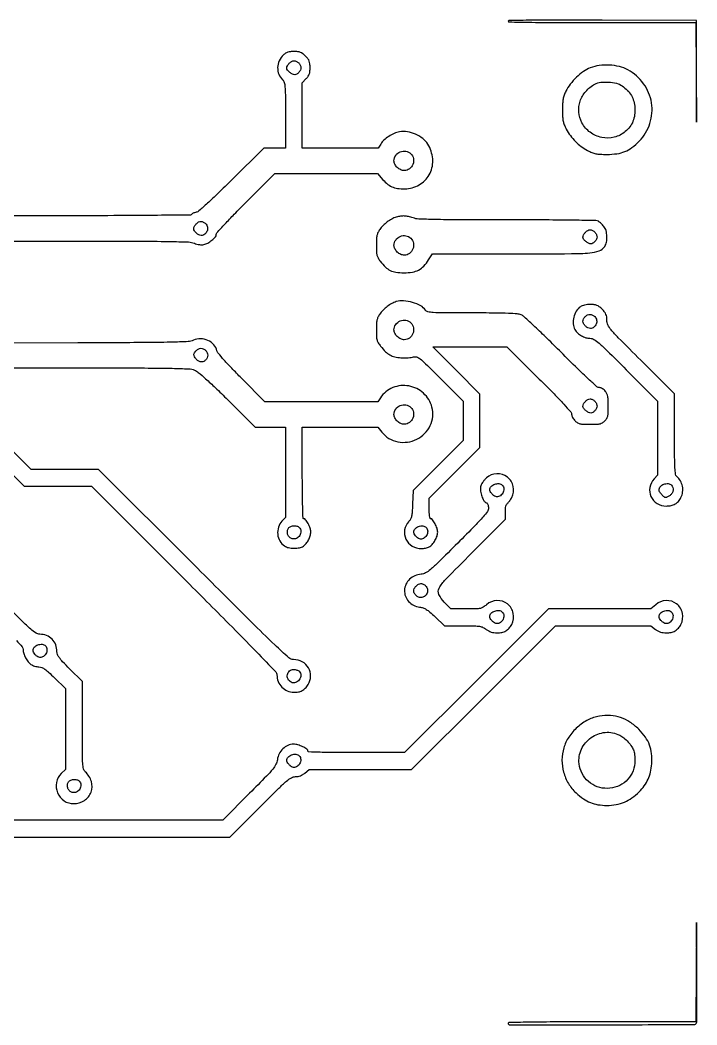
# Model space of a CAD drawing. Extents: x 30 to 1363, y 34 to 747.
# Drawn here: x 883 to 1363, y 34 to 747 of the extents above; entities that cross this region are included whole.
import ezdxf

# ---------------------------------------------------------------- set-up
doc = ezdxf.new("R2010")
doc.units = 0

msp = doc.modelspace()

# ---------------------------------------------------------------- linework, layer by layer
for points in [[(1229, 746.007088, 0.409267), (1229.484152, 745.514674, 0.000443), (1245.754821, 745.253787, 0.002794), (1266.22444, 745.058114, 0.000993), (1295.487207, 745), (1361.974415, 745), (1362.256868, 709.75), (1362.539321, 674.5), (1362.51966, 710.5), (1362.5, 746.5), (1295.75, 746.757088, 0.00098), (1266.278627, 746.812827, 0.002792), (1245.756237, 746.69683, 0.000447), (1229.486014, 746.499473, 0.410404)], [(1080.428571, 716.428571, -0.05083), (1081.030083, 715.690527, -0.038141), (1081.538393, 714.773214, -0.039005), (1081.886274, 713.825464, -0.068562), (1082, 713, -0.11496), (1081.62537, 711.39214, -0.064599), (1080.509311, 709.713861, -0.066082), (1079.049201, 708.425592, -0.14883), (1077.651078, 708, -0.123849), (1075.993274, 708.417031, -0.050995), (1074.06094, 709.724282, -0.050878), (1072.482218, 711.34447, -0.169282), (1072, 712.727963, -0.126001), (1072.43599, 714.4306, -0.066557), (1073.736826, 716.19878, -0.066985), (1075.441883, 717.549136, -0.134822), (1077.083559, 718, -0.071086), (1077.876795, 717.886651, -0.038848), (1078.79776, 717.538393, -0.037788), (1079.696589, 717.030038, -0.048823)], [(1287.214484, 712.924398, 0.059365), (1282.372514, 710.30899, 0.037437), (1277.405983, 706.220932, 0.036951), (1273.009839, 701.342144, 0.050555), (1269.878229, 696.33061, 0.029153), (1268.66903, 693.46418, 0.041369), (1267.962784, 690.790154, 0.032856), (1267.611991, 687.609289, 0.011451), (1267.514029, 683, 0.011117), (1267.627717, 678.240682, 0.036883), (1268.001909, 675.133394, 0.046367), (1268.774831, 672.507349, 0.02643), (1270.160483, 669.5, 0.036906), (1273.076007, 664.832979, 0.037513), (1276.631597, 660.672451, 0.037781), (1280.742774, 657.116413, 0.038643), (1285.312571, 654.249168, 0.024736), (1288.435541, 652.803129, 0.046943), (1291.088218, 652.010493, 0.037887), (1294.195442, 651.633285, 0.011142), (1299, 651.523797, 0.034264), (1306.162365, 652.01159, 0.063329), (1311.786517, 653.525757, 0.064803), (1316.767567, 656.370476, 0.037573), (1321.941673, 660.940117, 0.115653), (1329.527397, 673.538971, 0.118369), (1330.635483, 688.084404, 0.117244), (1325.009813, 701.653273, 0.111942), (1313.800788, 711.511908, 0.065094), (1307.845853, 713.810837, 0.046369), (1300.762582, 714.850598, 0.046086), (1293.552253, 714.569044, 0.061458)], [(1309.774673, 700.160447, -0.042337), (1313.683386, 696.845405, -0.064556), (1316.385732, 693.318843, -0.066681), (1318.042506, 689.308207, -0.048786), (1318.816075, 684.547551, -0.047577), (1318.656267, 679.474864, -0.063729), (1317.501504, 675.0242, -0.066102), (1315.307687, 671.131084, -0.05659), (1312.069254, 667.711727, -0.115242), (1304.232691, 663.730675, -0.110302), (1295.309801, 663.54462, -0.109667), (1287.115407, 667.177773, -0.11279), (1281.326773, 673.907284, -0.09935), (1279.082321, 681.492283, -0.103306), (1279.9874, 689.243868, -0.100117), (1283.969635, 696.171907, -0.08775), (1290.5, 701.393535, -0.097141), (1294.593911, 702.685841, -0.044023), (1300.237393, 702.821888, -0.044014), (1305.830712, 701.965904, -0.095021)], [(1160, 652, -0.153375), (1161.825874, 648.501537, -0.138092), (1161.425734, 644.423523, -0.140841), (1158.971931, 641.209728, -0.161086), (1155.314451, 640, -0.111221), (1152.760089, 640.575312, -0.080009), (1150.343584, 642.238268, -0.081212), (1148.602488, 644.546191, -0.121655), (1148, 646.985753, -0.155192), (1149.202576, 650.766907, -0.140702), (1152.410343, 653.336436, -0.141128), (1156.484725, 653.808708, -0.156354)], [(1149.648464, 606.973376, 0.050714), (1146.438027, 605.644098, 0.037499), (1143.197387, 603.572147, 0.036976), (1140.248763, 600.997754, 0.044631), (1137.909824, 598.163446, 0.039543), (1136.656419, 595.982865, 0.057594), (1135.943656, 593.885419, 0.041649), (1135.597235, 591.220535, 0.011505), (1135.5, 586.995427, 0.010759), (1135.595338, 582.565151, 0.049151), (1135.957491, 580.018417, 0.06864), (1136.749222, 578.016113, 0.034512), (1138.247709, 575.741883, 0.035623), (1141.93671, 571.559661, 0.080491), (1145.373271, 569.126314, 0.079683), (1149.424754, 567.888746, 0.034371), (1155.073269, 567.5, 0.04019), (1161.045134, 567.980794, 0.081273), (1165.507116, 569.473639, 0.084451), (1169.152324, 572.265249, 0.046297), (1172.593558, 576.734081), (1175.29002, 581), (1232.69467, 581, 0.001005), (1273.984681, 581.082966, 0.019098), (1286.876897, 581.62747, 0.070022), (1293.409378, 583.089748, 0.151071), (1297.439296, 586.216795, 0.10756), (1298.696509, 589.217823, 0.054784), (1298.996025, 593.315719, 0.054652), (1298.396509, 597.401499, 0.103272), (1296.922448, 600.371462, 0.022229), (1295.987061, 601.457592, 0.018076), (1294.894275, 602.536981, 0.018445), (1293.813407, 603.458892, 0.044508), (1292.935443, 604.03455, 0.11861), (1291.078346, 604.519203, 0.000918), (1275.457539, 604.789871, 0.002841), (1255.63283, 604.984288, 0.001111), (1228.262995, 605.036338, -0.000771), (1194.192065, 605.077925, -0.004656), (1176.513217, 605.29137, -0.00602), (1165.552974, 605.657841, -0.075609), (1161.5, 606.464216, 0.029756), (1158.302471, 607.410849, 0.046383), (1155.457872, 607.799062, 0.048166), (1152.669723, 607.650252, 0.035425)], [(1014.428571, 602.428571, -0.152214), (1015.713273, 599.980583, -0.136093), (1015.456517, 597.114412, -0.140429), (1013.776564, 594.852873, -0.164681), (1011.257312, 594, -0.12584), (1009.617927, 594.419238, -0.060561), (1007.842419, 595.691353, -0.061122), (1006.452146, 597.321891, -0.14703), (1006, 598.826247, -0.130232), (1006.437437, 600.47721, -0.064738), (1007.752339, 602.216571, -0.064913), (1009.461446, 603.555515, -0.134529), (1011.083559, 604, -0.071086), (1011.876795, 603.886651, -0.038848), (1012.79776, 603.538393, -0.037788), (1013.696589, 603.030038, -0.048823)], [(1160, 592, -0.153375), (1161.825874, 588.501537, -0.138092), (1161.425734, 584.423523, -0.140841), (1158.971931, 581.209728, -0.161086), (1155.314451, 580, -0.111221), (1152.760089, 580.575312, -0.080009), (1150.343584, 582.238268, -0.081212), (1148.602488, 584.546191, -0.121655), (1148, 586.985753, -0.155192), (1149.202576, 590.766907, -0.140702), (1152.410343, 593.336436, -0.141128), (1156.484725, 593.808708, -0.156354)], [(1290.428571, 596.428571, -0.05083), (1291.030083, 595.690527, -0.038141), (1291.538393, 594.773214, -0.039005), (1291.886274, 593.825464, -0.068562), (1292, 593, -0.11496), (1291.62537, 591.39214, -0.064599), (1290.509311, 589.713861, -0.066082), (1289.049201, 588.425592, -0.14883), (1287.651078, 588, -0.123849), (1285.993274, 588.417031, -0.050995), (1284.06094, 589.724282, -0.050878), (1282.482218, 591.34447, -0.169282), (1282, 592.727963, -0.126001), (1282.43599, 594.4306, -0.066557), (1283.736826, 596.19878, -0.066985), (1285.441883, 597.549136, -0.134822), (1287.083559, 598, -0.071086), (1287.876795, 597.886651, -0.038848), (1288.79776, 597.538393, -0.037788), (1289.696589, 597.030038, -0.048823)], [(1149.648464, 547.024659, 0.04805), (1146.405831, 545.639674, 0.036748), (1143.163779, 543.547177, 0.036432), (1140.230408, 540.977283, 0.044476), (1137.909824, 538.163446, 0.039679), (1136.653942, 535.977183, 0.057823), (1135.941668, 533.874288, 0.041518), (1135.596453, 531.193684, 0.011273), (1135.5, 526.91609, 0.010182), (1135.594344, 522.283556, 0.0548), (1135.971074, 519.794507, 0.075626), (1136.829261, 517.823603, 0.029707), (1138.557885, 515.407524, 0.02713), (1142.063879, 511.5265, 0.06585), (1145.13017, 509.193714, 0.072663), (1148.50583, 507.869693, 0.039147), (1152.933429, 507.198434, 0.018008), (1155.429173, 507.108058, 0.016501), (1157.999073, 507.192415, 0.016766), (1160.286861, 507.420437, 0.050683), (1161.808388, 507.783359, -0.164141), (1164.050906, 507.805895, -0.089304), (1166.503444, 506.486799, -0.026758), (1170.424894, 503.011836, -0.001869), (1180.861521, 492.63867), (1197, 476.477926), (1197, 462.499104), (1197, 448.520282), (1179.25, 430.751284), (1161.5, 412.982285), (1161.163, 403.241143, -0.006829), (1160.895539, 397.701116, -0.037736), (1160.487055, 394.745485, -0.068488), (1159.762772, 392.758428, -0.064866), (1158.518406, 391, 0.144995), (1155.579536, 385.029522, 0.153168), (1156.454724, 378.563862, 0.149029), (1160.906791, 373.632829, 0.135958), (1167.522608, 371.8, 0.030404), (1168.920483, 371.885081, 0.022585), (1170.446243, 372.141873, 0.022994), (1171.86864, 372.517039, 0.046918), (1172.932401, 372.963822, 0.090955), (1175.096479, 374.688233, 0.048692), (1177.086863, 377.480541, 0.048404), (1178.518984, 380.642921, 0.08231), (1178.992524, 383.5, 0.083008), (1178.544265, 386.181492, 0.037862), (1177.134077, 389.453221, 0.033799), (1175.395721, 392.287153, 0.242864), (1174.014698, 393, -0.350497), (1173.596111, 393.334522, -0.02087), (1173.284939, 395.038812, -0.022886), (1173.068798, 397.353838, -0.011833), (1173, 400.260419), (1173, 407.520837), (1191, 425.5), (1209, 443.479163), (1209, 462.47886), (1209, 481.478558), (1192.261032, 498.239279), (1175.522064, 515), (1201.83316, 515), (1228.144256, 515), (1251.072128, 492.121368, -0.002833), (1261.496803, 481.600511, -0.008464), (1268.465014, 474.242745, -0.005864), (1273.368867, 468.758197, -0.181409), (1274, 467.075913, 0.08534), (1274.172781, 466.070978, 0.036943), (1274.721023, 464.824572, 0.035174), (1275.515249, 463.553697, 0.03915), (1276.454545, 462.454545, 0.055123), (1278.124453, 461.11719, 0.084309), (1279.83148, 460.401685, 0.048883), (1282.284088, 460.078548, 0.008327), (1287, 460, 0.008327), (1291.715912, 460.078548, 0.048883), (1294.16852, 460.401685, 0.084309), (1295.875547, 461.11719, 0.055123), (1297.545455, 462.454545, 0.054563), (1298.878702, 464.115519, 0.083905), (1299.594857, 465.809657, 0.04947), (1299.920086, 468.228302, 0.008702), (1300, 472.819687, 0.010196), (1299.913331, 477.06952, 0.038339), (1299.60123, 479.715216, 0.059006), (1298.980308, 481.640748, 0.059244), (1297.92742, 483.365141, 0.045832), (1296.972865, 484.373253, 0.041748), (1295.82184, 485.22601, 0.04429), (1294.656152, 485.81179, 0.094565), (1293.669919, 486, -0.183088), (1291.943043, 486.654273, -0.005341), (1286.049778, 491.981702, -0.007929), (1278.088435, 499.572158, -0.002537), (1266.492499, 511.100753, 0.003398), (1256.682829, 520.819908, 0.004955), (1247.896294, 529.239188, 0.002541), (1240.355539, 536.250959, 0.083647), (1238.282119, 537.600753, 0.081533), (1235.406344, 538.327302, 0.011204), (1229.217614, 538.713692, 0.008161), (1219.629754, 538.940255, 0.001826), (1203.272665, 539, -0.001016), (1183.070845, 539.041055, -0.013929), (1175.736485, 539.275249, -0.038056), (1171.927992, 539.795847, -0.202872), (1170.246738, 540.976518, 0.130163), (1166.943047, 544.077007, 0.052351), (1161.171172, 546.450936, 0.051818), (1154.821312, 547.619889, 0.096838)], [(1280.216795, 543.439296, 0.103152), (1277.268908, 540.30153, 0.078958), (1275.470114, 535.938413, 0.079355), (1275.117834, 531.254762, 0.106223), (1276.352861, 527.189756, 0.078256), (1278.200525, 524.822793, 0.056562), (1280.892203, 522.823749, 0.056261), (1283.981814, 521.468437, 0.074917), (1287.008334, 521.006589, -0.1381), (1289.78806, 520.218263, -0.040555), (1293.401732, 517.573104, -0.016536), (1299.273585, 512.14655, -0.001674), (1312.758334, 498.741845), (1335, 476.48369), (1335, 450.198201), (1335, 423.912712), (1332.535106, 421.254434, 0.139504), (1329.465462, 415.218159, 0.155055), (1330.209879, 408.741016, 0.153299), (1334.572213, 403.830168, 0.13589), (1341.181864, 402, 0.052742), (1344.610531, 402.36268, 0.079288), (1347.409818, 403.445263, 0.08181), (1349.672225, 405.314494, 0.060014), (1351.505711, 408.011044, 0.08693), (1352.71813, 411.878007, 0.08137), (1352.58559, 416.020955, 0.081841), (1351.141565, 419.884495, 0.089507), (1348.565937, 422.945277, -0.189908), (1347.679201, 424.557974, -0.018781), (1347.275018, 429.045731, -0.011513), (1347.050176, 436.73324, -0.001554), (1347, 452.880258), (1347, 481.515627), (1323, 505.5, -0.001198), (1307.103868, 521.462095, -0.019578), (1302.002778, 527.028781, -0.064439), (1299.755493, 530.504714, -0.111769), (1299, 533.842187, 0.031647), (1298.8469, 536.258633, 0.07175), (1298.359896, 538.019676, 0.067608), (1297.374372, 539.634106, 0.025586), (1295.6, 541.6, 0.025607), (1293.56906, 543.432924, 0.073444), (1291.9399, 544.40146, 0.072763), (1290.0916, 544.862539, 0.024805), (1287.322506, 545, 0.026736), (1285.241172, 544.888628, 0.027329), (1283.199044, 544.555796, 0.029078), (1281.428577, 544.057509, 0.069744)], [(1290.428571, 536.428571, -0.152214), (1291.713273, 533.980583, -0.136093), (1291.456517, 531.114412, -0.140429), (1289.776564, 528.852873, -0.164681), (1287.257312, 528, -0.126624), (1285.562413, 528.436224, -0.066292), (1283.79856, 529.739118, -0.066678), (1282.449917, 531.444767, -0.134777), (1282, 533.083559, -0.120361), (1282.41475, 534.781548, -0.078834), (1283.617774, 536.409262, -0.078431), (1285.273157, 537.592129, -0.116495), (1287, 538, -0.068562), (1287.825464, 537.886274, -0.039005), (1288.773214, 537.538393, -0.038141), (1289.690527, 537.030083, -0.05083)], [(1160, 532, -0.153375), (1161.825874, 528.501537, -0.138092), (1161.425734, 524.423523, -0.140841), (1158.971931, 521.209728, -0.161086), (1155.314451, 520, -0.111221), (1152.760089, 520.575312, -0.080009), (1150.343584, 522.238268, -0.081212), (1148.602488, 524.546191, -0.121655), (1148, 526.985753, -0.155192), (1149.202576, 530.766907, -0.140702), (1152.410343, 533.336436, -0.141128), (1156.484725, 533.808708, -0.156354)], [(1014.428571, 512.428571, -0.090937), (1015.54917, 510.804658, -0.108005), (1015.932177, 508.985176, -0.107051), (1015.521988, 507.159355, -0.088006), (1014.375354, 505.518212, -0.117581), (1012.561045, 504.402572, -0.136083), (1010.540246, 504.308091, -0.123231), (1008.609662, 505.286359, -0.086841), (1007.066585, 507.181662, -0.023862), (1006.263183, 508.793681, -0.123803), (1006.097884, 509.766643, -0.134852), (1006.419771, 510.659101, -0.03034), (1007.438155, 511.931662, -0.07392), (1009.157118, 513.343637, -0.117822), (1010.96242, 513.913034, -0.125145), (1012.751816, 513.591058, -0.089834)], [(1290.428571, 476.428571, -0.05083), (1291.030083, 475.690527, -0.038141), (1291.538393, 474.773214, -0.039005), (1291.886274, 473.825464, -0.068562), (1292, 473, -0.11496), (1291.62537, 471.39214, -0.064599), (1290.509311, 469.713861, -0.066082), (1289.049201, 468.425592, -0.14883), (1287.651078, 468, -0.123849), (1285.993274, 468.417031, -0.050995), (1284.06094, 469.724282, -0.050878), (1282.482218, 471.34447, -0.169282), (1282, 472.727963, -0.126001), (1282.43599, 474.4306, -0.066557), (1283.736826, 476.19878, -0.066985), (1285.441883, 477.549136, -0.134822), (1287.083559, 478, -0.071086), (1287.876795, 477.886651, -0.038848), (1288.79776, 477.538393, -0.037788), (1289.696589, 477.030038, -0.048823)], [(1160, 472, -0.153375), (1161.825874, 468.501537, -0.138092), (1161.425734, 464.423523, -0.140841), (1158.971931, 461.209728, -0.161086), (1155.314451, 460, -0.111221), (1152.760089, 460.575312, -0.080009), (1150.343584, 462.238268, -0.081212), (1148.602488, 464.546191, -0.121655), (1148, 466.985753, -0.155192), (1149.202576, 470.766907, -0.140702), (1152.410343, 473.336436, -0.141128), (1156.484725, 473.808708, -0.156354)], [(1213.565779, 421.923611, 0.033802), (1212.095584, 420.445419, 0.034813), (1210.853649, 418.79642, 0.037163), (1209.937233, 417.12538, 0.060545), (1209.450018, 415.585266, 0.08391), (1209.394627, 412.511306, 0.048492), (1210.298789, 408.915148, 0.048768), (1211.769175, 405.797417, 0.168118), (1213.454847, 404.378953, -0.131528), (1214.088256, 403.919099, -0.072606), (1214.580393, 403.0912, -0.058854), (1214.895545, 401.969043, -0.039075), (1215, 400.634487, -0.150618), (1214.218499, 398.099035, -0.030135), (1211.289477, 394.311219, -0.014896), (1205.651946, 388.238758, -0.001931), (1193.179628, 375.679489, -0.001607), (1179.50163, 362.099658, -0.018329), (1173.895766, 356.961142, -0.049818), (1170.361281, 354.51327, -0.109196), (1167.222947, 353.581406, 0.172593), (1159.039389, 349.996073, 0.194941), (1155.473265, 342.240786, 0.199455), (1158.34198, 334.327817, 0.177526), (1166.151707, 330.283161, -0.049284), (1168.707302, 329.698355, -0.059549), (1170.930161, 328.645335, -0.040044), (1173.441865, 326.769756, -0.010463), (1177.152769, 323.365134), (1183.805539, 317), (1196.969491, 317, -0.003801), (1205.135321, 316.937917, -0.033936), (1208.710906, 316.640275, -0.072406), (1211.06879, 315.922618, -0.052946), (1213.411113, 314.5, 0.036726), (1215.180954, 313.345044, 0.047846), (1216.954913, 312.575825, 0.046473), (1218.883828, 312.14317, 0.031953), (1221.121885, 312, 0.051992), (1224.584483, 312.361033, 0.079408), (1227.398704, 313.440493, 0.082286), (1229.666972, 315.308582, 0.060171), (1231.505711, 318.011044, 0.172205), (1232.58051, 325.854367, 0.177138), (1228.448863, 332.510554, 0.177319), (1221.001571, 334.926137, 0.172479), (1213.652781, 332, -0.038705), (1211.28834, 330.227922, -0.090071), (1209.244709, 329.397099, -0.046903), (1206.324308, 329.066452, -0.004751), (1199.330393, 329), (1188.424816, 329), (1183.712408, 333.784349, -0.084655), (1179.90589, 339.243236, -0.241244), (1180.056221, 343.738158, -0.066374), (1184.585565, 349.828812, -0.002973), (1203, 368.520439), (1227, 392.593716), (1227, 397.674413, -0.020431), (1227.094576, 399.988016, -0.039762), (1227.391002, 401.811004, -0.051519), (1227.878351, 403.173011, -0.108296), (1228.565937, 404.054723, 0.04289), (1229.267352, 404.74646, 0.017939), (1230.093135, 405.787193, 0.017593), (1230.902127, 406.970492, 0.021817), (1231.565937, 408.127507, 0.174014), (1232.607064, 415.928751, 0.178085), (1228.433214, 422.521814, 0.17608), (1220.938204, 424.884349, 0.170963)], [(1224.8, 416.8, -0.19389), (1225.903716, 414.20662, -0.136505), (1225.104333, 411.101781, -0.141162), (1222.845543, 408.924603, -0.207616), (1220.135198, 408.715175, -0.080453), (1218.682823, 409.495196, -0.054273), (1217.319025, 410.796254, -0.055907), (1216.324439, 412.285558, -0.119845), (1216, 413.619701, -0.196492), (1216.921966, 415.875188, -0.112451), (1219.434987, 417.488629, -0.108754), (1222.469333, 417.88575, -0.176519)], [(1344.8, 416.8, -0.127774), (1345.770992, 415.147437, -0.104704), (1345.911448, 413.097451, -0.099958), (1345.201676, 411.087713, -0.10565), (1343.777494, 409.556704, -0.01506), (1342.869579, 408.960704, -0.018033), (1341.97946, 408.457282, -0.016968), (1341.2082, 408.08973, -0.103059), (1340.777494, 408, -0.18223), (1339.597798, 408.444721, -0.032035), (1337.891773, 410.149584, -0.033227), (1336.409415, 412.078382, -0.14828), (1336, 413.428571, -0.187274), (1336.917217, 415.791549, -0.116627), (1339.404668, 417.486277, -0.114242), (1342.430406, 417.907643, -0.175848)], [(1080.8, 386.8, -0.188056), (1081.952423, 384.174607, -0.149364), (1081.166167, 381.154367, -0.1449), (1078.798087, 379.027501, -0.176748), (1075.85064, 378.74931, -0.126373), (1074.03304, 379.759306, -0.106249), (1072.784723, 381.58205, -0.104157), (1072.380323, 383.789086, -0.11679), (1072.932303, 385.873507, -0.149696), (1074.342967, 387.275219, -0.092213), (1076.596055, 387.974959, -0.090496), (1078.990226, 387.823249, -0.136237)], [(1170.8, 386.8, -0.19389), (1171.903716, 384.20662, -0.136505), (1171.104333, 381.101781, -0.141162), (1168.845543, 378.924603, -0.207616), (1166.135198, 378.715175, -0.080453), (1164.682823, 379.495196, -0.054273), (1163.319025, 380.796254, -0.055907), (1162.324439, 382.285558, -0.119845), (1162, 383.619701, -0.196492), (1162.921966, 385.875188, -0.112451), (1165.434987, 387.488629, -0.108754), (1168.469333, 387.88575, -0.176519)], [(1170.428571, 345.428571, -0.151491), (1171.741578, 342.935216, -0.14356), (1171.451436, 340.077019, -0.144474), (1169.667575, 337.840596, -0.15383), (1167, 337, -0.115968), (1165.306672, 337.398097, -0.074433), (1163.645072, 338.560413, -0.075487), (1162.419063, 340.136479, -0.128304), (1162, 341.742688, -0.126624), (1162.436224, 343.437587, -0.066292), (1163.739118, 345.20144, -0.066678), (1165.444767, 346.550083, -0.134777), (1167.083559, 347, -0.071086), (1167.876795, 346.886651, -0.038848), (1168.79776, 346.538393, -0.037788), (1169.696589, 346.030038, -0.048823)], [(1224.8, 326.8, -0.19389), (1225.903716, 324.20662, -0.136505), (1225.104333, 321.101781, -0.141162), (1222.845543, 318.924603, -0.207616), (1220.135198, 318.715175, -0.080453), (1218.682823, 319.495196, -0.054273), (1217.319025, 320.796254, -0.055907), (1216.324439, 322.285558, -0.119845), (1216, 323.619701, -0.196492), (1216.921966, 325.875188, -0.112451), (1219.434987, 327.488629, -0.108754), (1222.469333, 327.88575, -0.176519)], [(1344.8, 326.8, -0.19389), (1345.903716, 324.20662, -0.136505), (1345.104333, 321.101781, -0.141162), (1342.845543, 318.924603, -0.207616), (1340.135198, 318.715175, -0.080453), (1338.682823, 319.495196, -0.054273), (1337.319025, 320.796254, -0.055907), (1336.324439, 322.285558, -0.119845), (1336, 323.619701, -0.196492), (1336.921966, 325.875188, -0.112451), (1339.434987, 327.488629, -0.108754), (1342.469333, 327.88575, -0.176519)], [(900.8, 302.8, -0.19389), (901.903716, 300.20662, -0.136505), (901.104333, 297.101781, -0.141162), (898.845543, 294.924603, -0.207616), (896.135198, 294.715175, -0.080453), (894.682823, 295.495196, -0.054273), (893.319025, 296.796254, -0.055907), (892.324439, 298.285558, -0.119845), (892, 299.619701, -0.196492), (892.921966, 301.875188, -0.112451), (895.434987, 303.488629, -0.108754), (898.469333, 303.88575, -0.176519)], [(1080.8, 284.8, -0.203293), (1081.952782, 281.949279, -0.152914), (1080.876185, 278.704001, -0.155281), (1078.157689, 276.684607, -0.208494), (1075.134782, 276.927867, -0.152828), (1072.854588, 279.250905, -0.166016), (1072.402105, 282.376893, -0.177739), (1073.949992, 284.976306, -0.172147), (1076.835184, 286, -0.03855), (1077.981743, 285.911468, -0.034957), (1079.140335, 285.6475, -0.036748), (1080.144868, 285.260925, -0.086357)], [(1293.717711, 252.907545, 0.080888), (1285.706092, 250.277565, 0.062581), (1278.131213, 245.055058, 0.062237), (1272.043916, 238.08468, 0.077818), (1268.403755, 230.316924, 0.069289), (1267.158183, 221.760391, 0.068584), (1268.289473, 213.157745, 0.068601), (1271.705069, 205.183684, 0.069384), (1277.140328, 198.465509, 0.03481), (1282.306152, 194.267291, 0.056797), (1287.257407, 191.566477, 0.057998), (1292.613501, 190.083966, 0.038093), (1299, 189.584718, 0.044297), (1305.563289, 190.15501, 0.054941), (1311.443508, 191.877654, 0.055158), (1316.789221, 194.832535, 0.045181), (1321.762381, 199.068027, 0.037588), (1325.545865, 203.560916, 0.050142), (1328.215723, 208.175074, 0.050263), (1329.909272, 213.219366, 0.038029), (1330.76792, 219.000458, 0.041917), (1330.677776, 226.294809, 0.065682), (1329.265913, 232.398413, 0.065285), (1326.311257, 237.952823, 0.040864), (1321.555085, 243.588737, 0.050549), (1315.338348, 248.69, 0.065873), (1308.731762, 251.918827, 0.06661), (1301.572354, 253.295791, 0.053237)], [(1308.060787, 239.431096, -0.058597), (1311.037502, 237.469356, -0.035284), (1314.075942, 234.521339, -0.035474), (1316.626492, 231.228495, -0.06744), (1318.092044, 228.221103, -0.041789), (1318.498321, 226.526045, -0.018161), (1318.765287, 224.222883, -0.017823), (1318.873189, 221.740367, -0.022637), (1318.787256, 219.448126, -0.189327), (1312.579723, 206.822746, -0.184456), (1299.358445, 201.621557, -0.182782), (1285.944965, 206.541944, -0.187076), (1279.30723, 219.053739, -0.138387), (1280.951772, 229.432803, -0.131269), (1287.793807, 237.66871, -0.131903), (1297.802584, 241.37039, -0.140306)], [(1080.8, 224.8, -0.19389), (1081.903716, 222.20662, -0.136505), (1081.104333, 219.101781, -0.141162), (1078.845543, 216.924603, -0.207616), (1076.135198, 216.715175, -0.080453), (1074.682823, 217.495196, -0.054273), (1073.319025, 218.796254, -0.055907), (1072.324439, 220.285558, -0.119845), (1072, 221.619701, -0.196492), (1072.921966, 223.875188, -0.112451), (1075.434987, 225.488629, -0.108754), (1078.469333, 225.88575, -0.176519)], [(924.8, 206.8, -0.188056), (925.952423, 204.174607, -0.149364), (925.166167, 201.154367, -0.1449), (922.798087, 199.027501, -0.176748), (919.85064, 198.74931, -0.126373), (918.03304, 199.759306, -0.106249), (916.784723, 201.58205, -0.104157), (916.380323, 203.789086, -0.11679), (916.932303, 205.873507, -0.149696), (918.342967, 207.275219, -0.092213), (920.596055, 207.974959, -0.090496), (922.990226, 207.823249, -0.136237)], [(1362.236613, 71.25), (1362, 36), (1295.5, 36, 0.001002), (1266.398564, 35.941678, 0.002757), (1245.875, 35.746241, 0.000425), (1229.477662, 35.485724, 0.40932), (1229, 35, 0.414581), (1230.185816, 33.815672, 0.000165), (1295.540339, 33.919271, 0.000176), (1360.820555, 34.067298, 0.309821), (1362.544622, 35.255687, 0.089955), (1362.736596, 36.270401, 0.000473), (1362.803672, 46.422096, 0.002078), (1362.821113, 58.000855, 0.001314), (1362.749851, 71.505687), (1362.473227, 106.5)]]:
    msp.add_lwpolyline(points, format="xyb", close=True)
for points in [[(869.036539, 590.050438, 0.000539), (915.782168, 590, -0.000472), (965.681016, 589.952884, -0.003818), (988.574498, 589.734816, -0.004837), (1002.274329, 589.367079, -0.090059), (1006.481467, 588.443297, 0.032265), (1008.205577, 587.850295, 0.032489), (1009.987687, 587.485681, 0.034404), (1011.679399, 587.370338, 0.053927), (1013.127545, 587.528014, 0.074577), (1015.929785, 588.599078, 0.042921), (1018.91915, 590.643126, 0.041804), (1021.31655, 592.96363, 0.181488), (1022, 594.784516, -0.186861), (1022.411772, 595.84786, -0.001814), (1028.086082, 602.030554, -0.005679), (1034.776904, 609.105052, -0.00361), (1042.718576, 617.195623), (1063.437152, 638), (1099.842505, 638), (1136.247857, 638), (1140.147498, 633.569773, 0.048275), (1143.703488, 630.240161, 0.073795), (1147.387002, 628.185868, 0.069846), (1151.658074, 627.222033, 0.038692), (1157.012497, 627.194523, 0.127344), (1166.916376, 630.537486, 0.137885), (1173.601442, 638.191967, 0.13361), (1175.442132, 648.411317, 0.116436), (1172.021388, 658.75914, 0.089639), (1168.475371, 662.722368, 0.062859), (1163.315979, 665.790893, 0.062198), (1157.489281, 667.509099, 0.08266), (1151.974753, 667.495735, 0.061169), (1148.243283, 666.38403, 0.040182), (1144.287421, 664.263546, 0.040675), (1140.815849, 661.604204, 0.075705), (1138.578994, 658.86444), (1136.886928, 656), (1109.943464, 656), (1083, 656), (1083, 679.195281), (1083, 702.390562), (1085.75, 705.260944, 0.036958), (1087.14865, 706.95524, 0.06928), (1087.964127, 708.529766, 0.061387), (1088.374808, 710.393206, 0.023579), (1088.5, 713.046432, 0.024079), (1088.366411, 715.818852, 0.071053), (1087.91743, 717.668247, 0.073908), (1086.979872, 719.277318, 0.027575), (1085.230769, 721.230769, 0.027568), (1083.278937, 722.978467, 0.073757), (1081.670398, 723.916419, 0.071051), (1079.823539, 724.366021, 0.024238), (1077.061333, 724.5, 0.023446), (1074.520114, 724.380772, 0.054418), (1072.653454, 723.997531, 0.064411), (1071.11154, 723.271878, 0.046453), (1069.609585, 722.10295, 0.096901), (1066.653666, 717.992182, 0.099777), (1065.504534, 713.113242, 0.103837), (1066.348328, 708.327383, 0.113935), (1069.037645, 704.465932, -0.142876), (1070.163085, 702.636056, -0.047439), (1070.709967, 699.502147, -0.017871), (1070.953341, 693.741156, -0.001621), (1071, 679.345012), (1071, 656), (1063.340356, 656), (1055.680713, 656), (1033.090356, 633.569487, -0.003275), (1023.264684, 623.940314, -0.00738), (1015.663607, 616.802341, -0.005031), (1009.714704, 611.487486, -0.11992), (1007.740552, 610.458707, 0.023529), (1006.643889, 610.132939, 0.026777), (1005.630255, 609.717061, 0.027407), (1004.8191, 609.276363, 0.116711), (1004.431535, 608.889221, -0.256951), (1003.761873, 608.510937, -0.000147), (980.194555, 608.254314, -0.001709), (953.357623, 608.061717, -0.000939), (920.508371, 608, -0.000328), (866.086194, 608.035745, -0.005493)], [(853.541775, 500), (928.148764, 500, -0.000554), (971.107845, 499.952379, -0.004497), (990.78967, 499.731711, -0.006568), (1002.423453, 499.343691, -0.085774), (1006.627876, 498.414066, -0.076728), (1009.250264, 496.83538, -0.008933), (1014.445329, 492.343693, -0.008878), (1021.241866, 486.030657, -0.003861), (1030.056991, 477.414066), (1049.613982, 458), (1060.306991, 458), (1071, 458), (1071, 425.956356), (1071, 393.912712), (1068.583125, 391.306221, 0.109908), (1066.079027, 387.019969, 0.102513), (1065.543604, 381.962924, 0.104621), (1067.057637, 377.192324, 0.119301), (1070.328385, 373.704404, 0.09325), (1073.253129, 372.488212, 0.049399), (1077.170038, 372.057999, 0.04965), (1081.035978, 372.401184, 0.10621), (1083.783205, 373.560704, 0.071869), (1085.779677, 375.437476, 0.04952), (1087.467442, 378.048481, 0.049375), (1088.614184, 380.951394, 0.069834), (1088.996262, 383.70034, 0.086157), (1088.544902, 386.279871, 0.036682), (1087.115366, 389.494419, 0.032341), (1085.367467, 392.304565, 0.241989), (1084.014698, 393, -0.402996), (1083.52926, 393.467122, -0.00181), (1083.257805, 401.257305, -0.005716), (1083.059298, 411.292148, -0.002087), (1083, 425.5), (1083, 458), (1109.75, 457.999971), (1136.5, 457.999941), (1139.37702, 454.39421, 0.17861), (1150.693557, 447.551484, 0.164875), (1164.187776, 449.404403, 0.165776), (1173.724133, 459.064277, 0.180274), (1174.955187, 472.166424, 0.142655), (1168.952068, 482.036641, 0.141089), (1158.562902, 487.192235, 0.143474), (1147.157732, 485.993854, 0.148801), (1138.39296, 478.831497), (1136.5, 476.00575), (1096.488968, 476.002875), (1056.477936, 476), (1039.796074, 492.75, -0.004815), (1032.957415, 499.750126, -0.008762), (1027.527928, 505.618408, -0.006109), (1023.363981, 510.396389, -0.117418), (1022.4762, 512.140421, 0.125927), (1020.199656, 516.433049, 0.102634), (1015.977275, 519.499292, 0.100704), (1010.810269, 520.669949, 0.116362), (1005.88179, 519.621485, -0.099242), (1002.031029, 518.66502, -0.005745), (989.833232, 518.248544, -0.004313), (969.269418, 517.960333, -0.000515), (923.767632, 517.762029), (845.035264, 517.5)], [(857.034549, 444.5), (885.644788, 416), (909.575235, 416), (933.505682, 416), (999.252841, 350.24718, -0.000857), (1030.997328, 318.39095, -0.003402), (1050.326708, 298.660228, -0.001223), (1064.181909, 284.25315, -0.193209), (1065, 282.215062, 0.094994), (1065.902255, 277.508915, 0.096972), (1068.478563, 273.50873, 0.09823), (1072.340802, 270.812521, 0.100288), (1076.911137, 269.820663, 0.049117), (1080.2133, 270.099881, 0.078666), (1082.875043, 271.04, 0.079823), (1085.089794, 272.744153, 0.052072), (1087.049773, 275.313822, 0.12854), (1088.852749, 281.314605, 0.141321), (1087.385639, 287.19288, 0.139283), (1082.987426, 291.446117, 0.123588), (1076.796882, 293, -0.185336), (1073.451372, 294.284199, -0.007134), (1063.538214, 303.469303, -0.005458), (1046.775077, 319.804826, -0.000511), (1006, 360.5), (938.505556, 428), (914.545425, 428), (890.585294, 428), (863.792647, 454.725327, -0.001833)], [(756.293518, 167), (1031.517444, 167), (1053, 188.5, -0.00165), (1066.304722, 201.727909, -0.018045), (1071.859311, 206.831573, -0.047874), (1075.303009, 209.245385, -0.129639), (1078.164553, 210, 0.043369), (1079.966181, 210.156565, 0.046552), (1081.669823, 210.621475, 0.045743), (1083.283505, 211.402695, 0.039325), (1084.817631, 212.5), (1087.788712, 215), (1124.148032, 215), (1160.507353, 215), (1211.5, 266), (1262.492647, 317), (1296.313045, 317), (1330.133444, 317), (1333.411113, 314.5, 0.036726), (1335.180954, 313.345044, 0.047846), (1336.954913, 312.575825, 0.046473), (1338.883828, 312.14317, 0.031953), (1341.121885, 312, 0.051992), (1344.584483, 312.361033, 0.079408), (1347.398704, 313.440493, 0.082286), (1349.666972, 315.308582, 0.060171), (1351.505711, 318.011044, 0.172205), (1352.58051, 325.854367, 0.177138), (1348.448863, 332.510554, 0.177319), (1341.001571, 334.926137, 0.172479), (1333.652781, 332), (1330.23597, 329), (1293.890666, 329), (1257.545362, 329), (1206.509712, 278), (1155.474062, 227), (1121.237031, 227, -0.001974), (1106.250758, 227.059158, -0.005434), (1095.685272, 227.257409, -0.001643), (1087.469464, 227.527925, -0.40365), (1087, 228.014698, 0.246049), (1086.228207, 229.488122, 0.038505), (1083.301236, 231.198365, 0.041246), (1079.807831, 232.550846, 0.071608), (1076.735315, 232.996262, 0.104989), (1072.792463, 232.163213, 0.08761), (1069.233881, 229.769166, 0.084251), (1066.601264, 226.201451, 0.08666), (1065.325691, 221.999399, -0.088582), (1064.323169, 218.74161, -0.054228), (1062.101946, 215.377679, -0.020653), (1057.519845, 210.290774, -0.001919), (1045.647013, 198.25), (1026.519234, 179), (756.509617, 179.031803, -0.000166)], [(880.316538, 306.641579, -0.009875), (884.336277, 301.98302, -0.174791), (885, 300.142404, 0.077714), (885.429767, 297.394056, 0.042836), (886.744376, 294.248402, 0.04297), (888.55869, 291.401294, 0.084579), (890.518906, 289.579569, 0.046366), (891.656274, 288.976743, 0.02498), (893.150635, 288.440122, 0.024664), (894.741066, 288.041655, 0.035332), (896.182754, 287.859717, -0.085031), (898.232081, 287.39164, -0.05419), (900.380394, 286.211082, -0.03247), (903.109578, 284.023566, -0.008187), (907.25, 280.112169), (915, 272.54692), (915, 243.850383), (915, 215.153846), (912.07354, 212.227386, 0.150717), (908.6916, 205.828703, 0.145406), (909.436312, 198.535288, 0.146742), (914.029283, 192.878122, 0.154012), (920.887607, 190.817885, 0.141837), (928.45643, 193.122706, 0.162565), (933.140063, 199.021169, 0.160398), (933.373273, 206.614936, 0.137825), (929.102379, 213.407348, -0.149778), (927.853914, 215.50012, -0.044267), (927.282178, 219.230932, -0.01487), (927.041286, 226.344773, -0.001028), (927, 246.425837), (927, 277.541699), (918, 286.5, -0.005813), (913.02992, 291.563438, -0.033001), (910.602074, 294.454728, -0.064868), (909.406206, 296.628445, -0.093623), (909, 298.778811, 0.092996), (908.098631, 303.583153, 0.103863), (905.528135, 307.524576, 0.103921), (901.590688, 310.097589, 0.093197), (896.791326, 311, -0.1464), (894.131555, 311.795838, -0.033983), (890.373013, 314.649593, -0.015346), (884.278303, 320.305099, -0.00176), (871, 333.5)]]:
    msp.add_lwpolyline(points, format="xyb")

doc.saveas('drawing.dxf')
